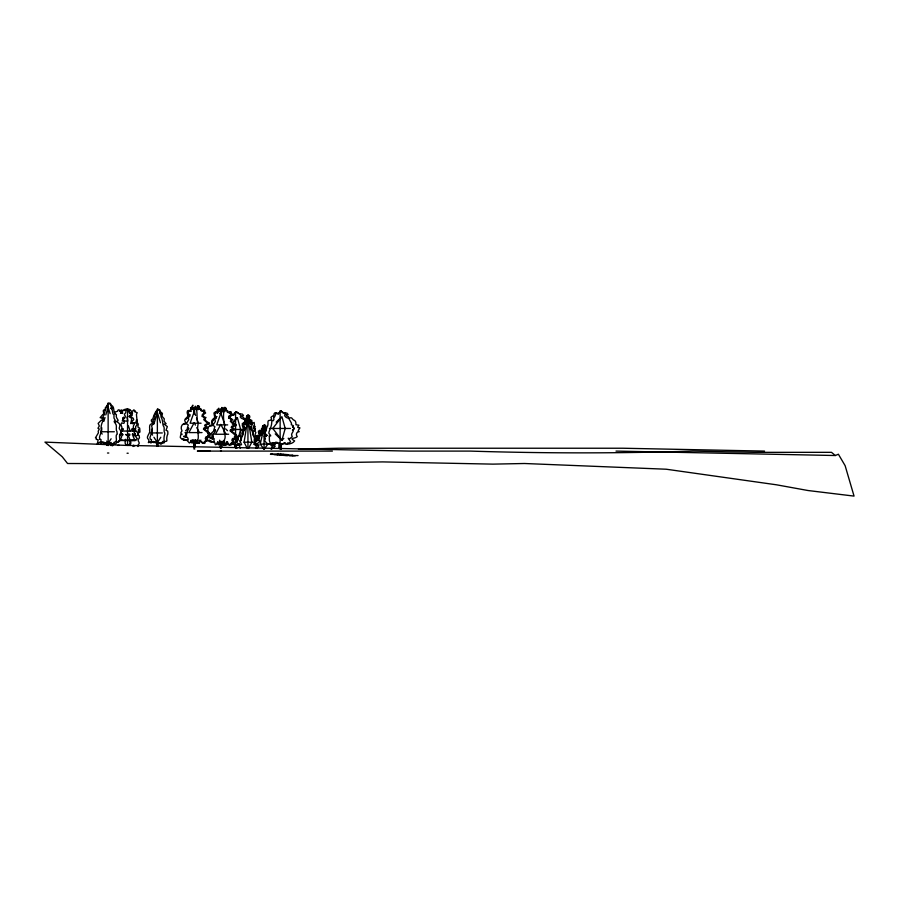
<?xml version="1.0" encoding="UTF-8"?>
<svg xmlns="http://www.w3.org/2000/svg" width="899" height="899" viewBox="0 0 899 899"><rect width="100%" height="100%" fill="white"/><g stroke="black" fill="none" stroke-linecap="round" stroke-linejoin="round"><path stroke-width="1.35" d="M194.15 447.747L194.206 441.443L193.352 441.049M262.463 430.992C260.373 429.913 261.935 427.677 262.991 428.407M266.576 434.711L267.34 435.464M240.179 448.253L239.606 446.23C237.606 443.881 243.168 446.151 241.078 443.544L239.763 440.51L241.292 440.083L240.426 436.296L241.314 436.667C244.876 435.824 240.718 429.205 244.663 429.868L245.438 428.801L243.977 425.766C243.247 421.698 248.607 424.373 245.809 420.451C248.158 421.552 245.258 415.596 247.944 415.889C250.697 415.675 247.562 421.642 250.225 420.507C247.304 423.845 252.641 421.957 251.9 425.766L250.439 428.801L251.214 429.868C255.159 429.205 251.001 435.824 254.563 436.667L255.451 436.296L254.586 440.083L256.114 440.51L254.799 443.544C252.709 446.151 258.271 443.881 256.271 446.23L255.698 448.253M196.701 441.948C199.904 445.511 199.387 441.004 200.915 440.162M236.965 448.253L236.145 446.23C233.819 444.027 242.213 445.623 237.246 443.05C234.909 439.454 238.763 440.892 238.269 438.982C235.167 435.408 240.943 437.442 241.179 433.61C240.505 430.891 239.954 429.733 243.303 429.868L244.393 428.801L242.337 425.766L242.337 423.463L245.213 423.474C244.73 420.71 245.978 420.856 245.989 419.44M256.496 440.993L256.563 439.959L258.058 440.308L259.283 438.071L258.845 435.566L261.485 435.206L260.103 432.588C259.935 429.171 264.609 431.936 261.407 428.924C263.576 429.655 260.968 425.205 264.07 425.677C265.587 425.946 266.205 429.014 265.879 430.722C261.261 433.34 268.037 434.756 266.329 436.262L265.767 436.026C262.227 435.801 266.362 437.734 265.25 439.251L264.531 440.69L265.868 442.151C267.149 444.331 270.678 444.657 272.296 442.847M279.42 447.668L279.252 443.095L278.038 443.465L276.858 442.196L273.206 444.151L271.251 443.701C268.194 441.791 269.958 438.195 269.127 436.004C273.521 436.498 267.666 433.846 268.925 432.217C270.071 428.913 271.082 426.89 271.543 424.418L271.959 420.148L273.094 420.811L273.903 419.698L273.611 416.72L274.611 416.922L276.386 412.708L278.499 413.978L280.679 410.764L283.533 412.742L286.983 413.113L288.096 414.563L286.41 414.799L286.691 415.889L288.253 416.473L289.107 418.159C292.321 417.012 291.568 418.507 293.456 419.912L294.827 420.597C296.344 422.148 295.704 423.665 295.962 424.733L298.918 425.216L297.603 427.194L298.547 427.699C302.693 426.924 295.704 430.969 299.21 431.655C296.524 431.655 295.535 434.667 297.243 436.622C294.782 439.128 288.41 437.386 294.647 440.926C292.714 443.657 288.781 444.443 285.163 444.084C283.601 441.016 283.691 445.117 281.353 443.724L280.893 449.309M220.749 448.196L220.424 442.735M157.64 446.05C157.055 440.566 159.64 443.421 160.348 444.016C160.415 441.858 162.562 443.848 162.404 441.937M193.791 413.956L193.881 413.057L194.049 413.989M220.457 446.747C218.805 431.396 220.547 448.286 217.783 444.117C218.648 440.87 217.019 442.207 216.401 444.511C213.872 445.769 216.445 442.33 213.917 442.555L214.119 438.51L212.479 439.229L213.254 436.577L212.085 436.285L215.558 430.79L215.31 429.711L213.861 429.992L214.872 426.677L212.917 425.283L215.389 421.361L214.771 419.136L216.401 418.114L214.996 414.754L215.333 412.113M279.128 447.668L279.387 443.364L276.33 443.218L275.51 442.196M157.752 446.05C157.078 440.42 160.618 443.443 161.483 444.072C161.573 441.285 164.618 444.657 164.337 441.724M194.42 447.017C193.69 444.983 195.285 435.61 195.128 441.712C194.072 442.117 196.443 444.454 195.813 442.005C195.903 435.712 196.106 448.668 197.87 440.027C199.275 435.127 196.566 430.104 198.095 424.081C196.184 417.81 197.971 410.933 195.634 407.73C195.532 403.988 194.791 407.674 195.42 409.405C194.768 409.539 193.892 405.91 193.476 408.506C189.453 413.326 196.016 398.639 190.802 408.843C189.925 412.45 188.576 408.551 188.397 413.068L189.801 416.428L188.183 417.462L188.79 419.687L186.329 423.609L188.273 425.002L187.262 428.317L188.959 428.43C186.565 431.925 186.385 434.554 185.318 437.071C181.452 436.745 184.789 435.161 186.554 436.948M236.066 448.028L236.381 445.027L238.527 445.05L239.482 443.713M188.06 411.293L188.734 410.427M234.897 446.736L235.044 444.364L233.482 444.466C231.054 441.623 233.144 446.398 229.492 444.511M223.727 412.113C223.368 416.372 223.424 419.294 224.222 423.339C225.739 426.722 223.121 429.812 224.233 432.554C225.604 435.7 225.211 438.723 224.39 439.6C225.132 443.274 221.986 447.252 223.289 441.049M234.617 446.736L234.83 444.364L231.459 443.679M220.491 448.196L220.671 443.117L219.412 442.735M187.25 418.507L187.397 417.428M271.004 449.163L272.408 446.904C272.397 445.41 269.43 446.286 271.903 443.331M220.446 448.196L220.648 443.117L217.592 442.802L217.828 441.769M248.113 415.563C245.775 415.259 247.011 418.069 245.652 419.001C248.686 421.541 241.662 420.283 246.371 421.575L245.281 422.451L245.843 422.856M157.089 446.252L156.392 442.016L154.493 442.555L153.796 441.488L152.246 441.679L150.863 443.05L151.538 439.6L150.403 439.274L149.919 437.768L152.178 430.7L151.403 429.992L152.201 428.16L151.583 425.778L154.257 423.058L152.751 420.968L154.842 418.237L154.527 415.08L155.561 414.495L155.774 412.394L156.134 412.855L157.977 409L160.011 410.146L159.932 411.315L162.461 413.405L162 416.237L164.247 418.754L164.067 421.271L166.135 423.732L163.966 424.07L167.338 426.587L166 430.295L167.697 431.026L167.911 433.217A1.157 1.157 0 0 0 167.843 434.172C167.102 435.082 166.54 437.97 166.821 439.746C167.787 442.42 164.169 440.611 164.438 442.128M264.25 425.441C261.227 427.531 263.474 429.846 261.351 430.981M137.974 446.533L138.086 444.915C141.109 442.488 137.131 441.634 138.356 439.375L139.48 437.813L139.143 435.588L138.086 434.61L138.525 429.239L139.559 432.599L139.963 431.475L139.682 428.115L137.895 427.036L138.266 424.047L137.255 422.575L136.434 414.529L137.187 412.641L135.771 412.27L135.142 410.742L134.468 411.776L133.996 409.764L131.782 411.787L130.951 410.618C128.714 407.775 125.287 409.551 125.759 412.765C121.781 416.023 128.535 414.889 123.185 419.586C125.219 422.811 124.377 424.238 121.792 422.833C119.533 424.969 122.983 426.699 121.68 429.216C126.95 427.452 117.893 432.79 120.781 435.723C123.77 436.644 118.342 438.926 122.331 440.15C123.174 440.072 124.736 441.308 125.399 439.274M256.586 436.566L256.687 435.566L260.407 435.206L258.463 432.588L258.474 430.981L260.339 431.194M156.965 446.252C157.123 443.769 156.28 442.87 154.999 442.139L153.302 442.555L152.931 441.903C151.144 440.499 148.683 443.218 148.346 442.555C149.616 440.105 148.47 439.397 147.593 438.476C146.144 436.566 151.077 432.172 149.571 430.318C150.133 428.475 148.268 424.519 151.942 423.643C154.055 422.114 148.683 421.125 152.92 418.631C154.325 412.821 159.516 402.842 161.078 417.046C163.18 420.676 162.416 423.912 163.236 425.71C165.292 427.89 163.112 430.812 164.82 433.217A1.157 0.82 -90 0 0 164.775 434.172C164.225 435.183 163.91 437.824 164.011 439.465C165.079 442.398 162.112 440.701 162.539 441.937M215.31 412.338C215.457 410.877 217.738 414.405 217.401 410.517C219.21 407.505 218.895 406.932 218.94 411.528M259.867 432.835C258.137 433.003 260.643 435.251 258.665 436.532M247.292 448.41L244.078 442.196L247.944 418.215L249.652 423.541M248.54 418.136C248.012 420.777 250.214 418.215 249.787 420.193M255.721 439.869L257.305 438.071L256.642 436.824M194.678 409.146L193.982 412.045L193.465 408.596L194.566 407.517L197.994 409.539M213.928 419.428L214.535 418.754M267.924 444.095L264.07 449.309L260.216 444.095L264.07 427.306L265.722 430.902M110.588 443.443C110.633 443.78 114.757 444.971 113.825 442.566C114.342 441.78 115.196 442.881 115.51 441.42C117.983 441.881 114.488 434.925 117.342 433.959L117.061 433.228A1.393 0.989 -90 0 1 117.117 432.082C115.151 429.239 117.645 425.811 115.33 423.407C112.072 419.44 116.803 422.182 114.667 419.339C112.869 417.642 115.252 414.675 112.937 413.877C112.397 411.124 111.004 400.291 107.644 404.617C104.262 412.349 109.24 398.01 111.083 405.089C115.679 407.022 111.97 412.427 116.42 414.653C114.982 418.81 120.983 420.653 116.376 421.44L118.027 422.496C120.309 424.159 120.129 425.362 119.252 427.958C118.96 429.306 120.96 429.801 120.837 432.082A1.393 1.393 0 0 0 120.758 433.228L120.859 433.284M228.897 418.338L230.054 417.923L231.335 414.956M264.666 427.25C264.924 428.677 265.868 428.362 266.711 428.643M252.372 423.755L252.338 422.406L250.731 423.901M277.611 454.411L278.061 453.624M190.97 410.978L188.206 410.585L187.34 411.293C186.677 413.282 188.105 417.293 190.363 414.877M102.183 434.093L100.688 431.756L101.868 427.879M103.835 421.406L105.003 417.529M105.79 414.945L108.138 407.191L110.105 413.652M152.572 435.094L151.189 432.947L152.347 429.126M153.898 424.025L157.37 412.562L160.46 422.755M195.982 409.73L196.151 407.82L195.611 408.809M222.581 411.416L222.75 409.494L222.21 410.495M287.275 444.084L287.466 442.993L289.456 442.892L290.534 441.611L288.186 438.251L289.793 438.734L292.231 436.622C290.062 433.363 294.052 432.228 293.074 430.003C296.131 427.194 291.018 428.104 293.434 425.733L291.321 424.733L291.456 423.114L289.815 420.305C288.624 416.833 286.815 419.035 284.769 415.889L284.567 414.799L285.758 414.563L284.972 413.113L282.533 412.742L280.96 410.787L277.993 413.911L275.094 412.686L274.161 413.506C274.982 416.563 269.127 416.327 271.509 418.462C270.914 422.238 268.205 418.777 267.936 421.856L267.981 424.418C267.846 427.755 264.306 428.508 265.992 430.981M240.224 442.196L244.944 427.542M245.798 424.879L247.944 418.215L251.799 442.196L248.585 448.41M249.304 416.731C248.866 414.54 246.292 414.731 246.686 417.72M133.007 446.511L133.58 445.207L134.659 446.028M257.563 445.882C254.102 443.331 260.856 443.308 259.53 440.263L254.484 441.049M212.58 438.364C211.299 439.397 208.366 437.487 211.445 437.757C213.883 439.431 209.029 437.498 212.602 437.768M254.012 440.105L254.608 439.251C257.271 439.735 260.092 436.037 256.226 436.509L255.001 434.914L255.878 432.509L254.631 430.599L255.44 428.565L253.046 428.194M229.773 415.641L228.796 416.383M113.308 443.69L112.386 445.589M183.306 424.463L185.745 424.013M209.894 426.137L212.007 425.823M123.804 417.114L122.275 421.035L127.804 421.035L126.961 417.114M123.657 418.44C123.972 416.17 121.713 418.428 123.208 418.631M218.041 412.315C217.974 413.956 215.344 410.944 214.647 412.967M276.308 454.411L270.397 454.253M283.601 454.703L275.993 454.523M285.657 455.051L280.117 454.748M288.534 454.703L282.893 454.22M295.254 455.804L289.343 455.647M129.894 440.139L132.4 440.589L134.333 438.836L133.074 436.352L134.299 435.723C138.154 433.296 127.748 427.722 133.164 429.216C133.659 428.789 132.692 425.632 134.356 424.373C133.513 421.845 132.018 423.148 130.726 423.62C130.906 421.519 132.602 418.192 130.76 417.484M133.49 423.418C134.299 421.451 138.648 423.89 136.434 425.71C134.187 425.946 137.614 431.498 134.03 428.351L133.164 428.744L133.277 430.059L136.468 431.396L137.805 433.093L138.064 434.992L135.412 436.24L137.311 438.712L134.423 440.589L130.872 440.139M224.222 442.847C221.379 443.589 225.065 445.904 226.424 444.679M258.013 440.488L264.07 427.306L266.149 436.341M134.344 434.655C135.165 431.88 136.266 435.588 134.412 435.228M193.97 447.017C195.398 441.982 191.644 435.633 192.835 442.847C190.655 444.128 190.509 438.667 192.049 441.106M256.968 448.005L258.238 447.073C260.013 443.353 257.597 445.78 256.429 443.87M248.191 415.349C249.742 414.754 250.675 417.72 248.675 418.574C249.506 420.024 250.641 419.383 251.102 420.249L251.787 420.361L251.754 422.227L250.203 423.26L250.439 423.946M223.424 443.409L223.413 444.207M220.322 411.495L220.143 410.27L221.165 409.191L224.593 411.225M229.099 444.679L226.177 444.364M119.443 411.259C120.14 409.91 122.556 413.383 122.725 410.618C124.927 408.36 126.905 409.596 129.467 409.686L129.984 410.394L129.276 411.787L130.906 414.967L128.95 416.417L130.546 417.574M278.409 454.298L273.206 454.411L272.004 453.512M283.286 454.343L277.375 454.197M285.848 455.287L279.937 455.13M292.816 455.22L282.747 455.287L281.679 454.467M298.075 455.568L283.747 455.467M115.477 422.137L115.589 421.496M122.612 428.756L121.163 431.048L135.974 431.048L133.277 428.295M111.116 438.768L108.138 443.432L106.655 441.094M160.809 437.251L157.37 442.645L153.943 437.251M220.064 410.27C222.84 406.719 222.727 414.136 223.739 412.338M231.56 414.102L233.942 414.978L235.549 412.225L236.752 411.776L238.977 413.742L242.427 414.102L243.539 415.563L241.865 415.799L242.134 416.889L243.696 417.462L244.067 418.889L245.73 419.305M182.036 434.015L181.913 434.678M242.865 431.093L243.202 430.599C243.505 429.037 243.011 427.16 243.213 426.306M230.436 412.113L229.93 413.405L231.021 414.754L228.852 416.462L228.593 418.114L231.403 419.136L230.335 421.361L234.617 425.283L231.695 426.351L231.212 427.474C232.526 427.879 234.077 431.16 231.582 429.655L230.481 429.711L230.043 430.79C231.908 432.644 235.954 434.824 235.302 436.745C232.234 435.633 237.83 441.33 233.437 438.465L232.549 438.51L231.875 440.128L232.897 442.555C229.357 442.196 231.448 448.129 227.132 442.904C225.222 440.049 226.728 448.623 221.705 443.859M216.962 416.552C214.209 417.586 210.411 420.215 211.917 423.699A1.517 1.461 -90 0 1 212.164 424.924C208.388 425.047 206.646 429.138 208.613 432.565L208.029 433.352M232.369 424.103L237.37 417.664L240.651 429.464L237.37 441.263L235.695 439.117M253.091 427.991L254.395 426.722L253.9 426.115M124.141 410.618L125.332 409.73M264.317 425.294C268.295 424.699 262.834 429.34 266.531 427.924M125.59 409.618C127.849 408.27 129.377 410.337 129.332 412.765L131.378 412.911L132.299 414.585L132.041 415.743L129.523 416.417L133.119 418.136L133.715 419.586L132.029 421.429L132.445 423.789M223.278 441.409L221.817 441.746L221.57 446.747M253.889 431.003L255.013 430.104L253.821 428.756L254.709 427.486C256.597 425.193 252.574 427.407 254.451 425.216L254.159 422.406L251.203 424.272M128.085 445.443C130.467 444.758 130.793 440.274 128.276 440.027M274.262 442.78L272.959 442.915M253.72 444.061L255.653 442.196L250.506 426.205M185.61 430.778L188.475 428.07M211.254 433.363L215.075 429.744M233.538 421.294L237.37 417.664M276.173 422.114L280.96 417.574M283.837 438.454L281.915 440.263L275.218 433.914M292.456 430.284L294.366 428.463L292.456 426.654M159.842 413.18L160.044 413.821L159.842 413.192M185.666 439.746L184.419 440.15L184.789 439.386A1.618 1.405 -90 0 0 183.418 439.476L182.789 438.993M233.448 414.911C234.965 408.865 243.056 415.563 240.213 416.889C242.033 420.047 244.135 417.698 245 420.912L245.966 421.597M213.591 420.485L212.175 421.148M111.139 445.589L112.004 443.51L112.161 445.499M214.344 441.645L211.018 441.825L211.434 441.139A1.618 1.405 -90 0 0 210.018 441.151L209.253 439.993M122.758 412.899L122.646 413.484M278.544 453.523L278.926 454.467M160.854 413.18L161.303 413.765L160.876 413.192M224.469 411.225C225.301 410.225 221.839 406.989 225.301 407.483C227.38 408.337 224.267 411.169 227.548 410.517L228.132 412.281L229.796 412.708C232.347 410.011 230.234 413.574 232.009 414.158L232.2 414.754C228.515 416.473 229.155 419.091 232.807 419.507C229.414 421.193 234.032 423.968 236.122 424.631L236.021 425.643L232.953 426.351L232.403 427.474C233.931 427.89 235.538 431.183 232.819 429.655L231.594 429.711L231.11 430.79C233.144 432.633 237.729 434.846 236.976 436.745C233.571 435.588 239.763 441.364 234.886 438.465L233.897 438.51L234.021 439.6L233.144 440.128L234.291 442.555L231.504 443.432M220.12 413.405L220.918 412.888L220.952 409.191L222.008 411.079L221.918 407.438L222.896 410.663L225.155 411.079L223.862 408.775L224.84 407.483L225.728 408.551L225.256 410.101L226.863 410.517L227.38 412.281L228.874 412.708L230.2 411.54L230.481 412.338M285.286 442.724C283.657 444.443 278.533 443.814 281.207 449.309M126.804 440.027C124.298 440.274 124.624 444.758 126.995 445.443M198.286 409.539L198.679 408.618L197.443 407.595M219.783 413.72L220.873 413.124L220.615 411.956M220.626 413.237L221.278 410.821L220.693 409.191L218.929 411.225L217.232 409.494L217.468 413.001L215.243 412.236L213.94 412.967L214.681 417.035M226.829 441.825C225.795 443.398 227.649 445.994 223.918 444.556M274.206 442.611L272.891 443.162M835.328 455.523L838.385 454.22L845.127 465.671L854.05 496.102L808.044 490.528L776.534 484.808L666.238 469.222L524.443 463.502L492.944 464.131L382.648 461.906L240.842 464.131L67.549 463.502L62.289 456.816L44.95 442.117L125.624 445.376L409.225 451.096L470.368 451.096A3517.225 3515.551 -89.6 0 0 692.837 451.096L753.98 452.332L831.496 452.332L835.328 455.523L616.006 451.096M271.734 449.028L275.263 446.14L272.498 445.679L275.229 444.398L275.667 442.735M186.621 433.723L186.475 434.79M128.759 445.072C131.704 445.151 130.973 441.061 130.097 440.364M221.469 413.72L220.412 411.843M117.769 445.376L119.297 445.365M129.95 435.06L128.197 434.992L129.793 434.15M188.093 415.349C187.644 418.091 183.07 418.676 185.318 422.024A1.517 1.461 -90 0 1 185.576 423.249C181.8 423.362 180.047 427.463 182.014 430.879L180.913 432.486C181.16 434.093 180.665 434.914 180.384 436.554L180.306 437.532L182.171 439.476A1.618 1.562 -90 0 1 183.688 439.386L183.374 440.173L187.869 440.094M194.645 441.274L194.499 447.747M186.599 435.633L185.475 433.824L186.43 434.487M187.385 440.24L186.307 440.083M188.835 410.585L191.139 411.169M191.172 440.15C189.195 445.207 189.431 442.297 187.318 440.881C190.858 436.037 181.07 436.611 186.543 436.352M121.151 433.959C117.218 434.374 121.916 442.151 118.668 441.139C118.859 444.511 116.713 439.69 116.656 442.814C116.106 442.611 115.982 445.095 113.813 443.589M209.984 450.837L197.342 451.096L332.394 451.096M298.434 449.051L339.148 448.23L622.749 448.23L764.555 451.096M110.116 443.185L108.858 443.555L108.667 444.87M196.937 423.204L190.116 423.204L194.263 411.585L195.611 415.462M201.073 423.204L198.308 423.204L196.51 418.046M223.536 424.89L216.715 424.89L220.862 413.259L224.896 424.89L227.672 424.89M269.464 428.463L290.444 428.463M230.964 429.464L243.269 429.464M100.688 431.756L114.353 431.756M185.003 432.588L187.588 432.588M202.039 432.588L188.88 432.588L194.195 422.654L195.488 425.137M151.189 432.947L162.314 432.947M211.591 434.262L214.187 434.262M228.627 434.262L215.479 434.262L220.794 424.328L225.975 434.262M119.028 440.499L135.974 440.499M244.078 442.196L255.653 442.196M260.216 444.095L271.79 444.095M193.892 448.961L194.847 448.961M220.491 450.635L221.446 450.635M107.487 453.017L108.801 453.017M127.051 453.231L128.22 453.231M262.957 425.901L262.811 426.958M285.522 455.4L286.219 455.647M280.982 455.006L281.488 455.4M271.015 453.635L271.947 454.523M214.468 441.78L209.883 441.825L210.355 441.139A1.618 1.562 -90 0 0 208.77 441.151L206.905 439.218L207.669 437.352L207.163 436.408M195.375 440.128L194.78 447.017L194.971 443.14M231.571 414.596L233.01 414.99M255.574 440.061L256.384 440.915M292.164 455.422L292.872 455.692M286.916 455.063L287.624 455.332M279.803 454.782L274.217 454.591M223.514 440.813L224.267 442.128M191.206 441.049L194.072 441.443L193.824 447.747L194.139 441.971L192.813 441.061M186.509 418.99L185.576 419.462M227.503 441.836L227.852 442.904M225.57 428.845L227.469 430.655M234.493 438.543L236.403 440.353M228.245 443.499L228.84 444.095M201.657 441.814C207.309 446.174 203.118 440.285 207.691 440.881L206.545 438.442L207.422 437.925L207.298 436.835L208.287 436.779C213.175 439.69 206.984 433.914 210.377 435.06C211.141 433.161 206.545 430.947 204.511 429.115L204.994 428.025L206.219 427.98C208.939 429.508 207.332 426.216 205.804 425.789L206.354 424.676L209.422 423.968L209.523 422.957C206.826 422.159 203.432 419.462 206.028 417.462C201.814 417.743 202.556 414.338 205.601 413.068L205.41 412.484C203.725 411.899 205.86 408.326 203.208 411.034L201.533 410.596L200.949 408.843C197.668 409.494 200.78 406.663 198.713 405.809C194.353 405 201.522 413.237 195.24 407.708C192.633 407.056 195.218 414.821 193.723 409.82M194.701 411.731L193.555 409.146L194.6 407.517L194.712 408.674M246.854 419.799L246.337 419.215M286.714 455.242L287.343 455.647M277.184 454.366L277.802 454.782M212.838 435.532C210.748 434.565 213.681 439.128 213.074 436.464M110.948 442.364L112.645 445.724M122.579 411.158C121.691 408.854 120.275 410.225 120.354 411.866C120.657 410.618 118.286 408.652 117.769 410.596C118.353 412.281 112.993 410.865 114.814 413.843M192.083 409.348L190.633 407.82L190.959 409.73M192.307 409.348L191.004 407.82L191.015 409.202M245.146 423.901L243.539 422.406L243.505 423.755M251.596 424.114L250.27 421.597M223.166 442.05C222.267 441.285 219.592 444.859 221.075 448.196M212.288 422.699L212.838 423.699M196.791 427.621L199.376 432.588M219.142 411.528L217.603 409.494L218.052 411.753M197.331 439.69L196.746 442.847L199.477 443.083L198.994 440.959L199.623 440.15L200.533 441.229C204.86 446.455 202.758 440.521 206.298 440.881L205.275 438.442L205.95 436.835L206.837 436.779C211.231 439.645 205.635 433.947 208.714 435.06C209.355 433.149 205.309 430.969 203.455 429.115L203.882 428.025L204.983 427.98C207.478 429.486 205.927 426.205 204.612 425.789L205.107 424.676L208.017 423.609L203.747 419.687L204.815 417.462L201.994 416.428L202.264 414.776L204.253 412.484C202.646 411.877 204.59 408.348 202.275 411.034L200.78 410.596L200.263 408.843C197.904 409.73 198.87 402.999 197.319 407.427M259.631 431.183L259.676 430.239L261.058 431.014M188.217 414.889L188.071 412.349M128.343 425.811L130.175 431.048M127.883 433.947L130.175 440.499M220.154 410.821L220.379 411.495M193.678 409.348L193.296 407.82L193.375 409.73M263.317 425.665L264.677 425.025L265.34 426.62M255.721 444.432L255.855 445.129M219.974 411.416L219.884 409.494L220.345 411.528M108.509 444.87C108.667 442.342 111.532 443.488 110.982 445.499M221.648 446.747C220.547 438.218 224.222 443.297 221.682 444.556C222.109 439.42 220.761 440.813 221.075 446.747M283.129 454.737L283.264 455.4M280.702 453.523L280.702 454.467M280.128 410.764L280.128 449.309M264.07 425.025L264.07 449.163M247.944 414.967L247.944 448.253M235.572 411.753L235.572 435.476M235.572 436.363L235.572 438.285M235.572 439.117L235.572 448.028M157.37 409L157.37 446.252M127.546 408.854L127.546 445.443M108.138 402.898L108.138 445.589M136.581 419.923C134.749 424.44 138.165 419.99 136.581 419.923M99.733 439.094L101.104 439.768L100.43 444.027L101.958 442.274L103.823 442.05L104.677 443.331L106.116 442.836C107.925 442.522 106.116 445.421 107.925 445.252C105.239 445.578 107.768 442.375 105.284 442.836L103.239 443.331L102.037 442.05L99.396 442.274L97.238 444.027L98.193 439.768L96.249 439.386L96.328 438.218L95.44 437.847L98.441 432.767L98.193 431.205L99.295 429.048L97.946 428.272L99.328 425.991L98.16 423.395L101.014 420.518L102.7 420.159L101.688 417.934L100.137 417.675L102.778 414.506C105.307 414.113 102.014 410.764 103.857 409.933C105.835 410.607 105.273 405.663 105.7 407.55C106.914 406.775 104.07 412.585 104.351 414.506L102.486 417.675L103.576 417.934L103.947 419.148C102.655 421.519 100.991 424.103 101.048 428.385C103.554 430.52 98.193 436.127 99.733 439.094M132.524 413.135L131.524 413.001L132.524 413.135M122.826 434.824C121.489 436.453 122.039 431.306 122.826 434.824M121.904 413.001L120.511 413.259L121.904 413.001M128.018 434.858C129.726 436.229 129.681 432.868 128.018 434.858M132.501 434.026C131.996 437.577 134.165 432.127 132.501 434.026M110.914 408.157L111.487 408.652L110.914 408.157M125.624 434.52L127.085 434.992L125.624 434.52M112.072 408.157L112.993 408.404L112.072 408.157M285.208 428.463L281.915 440.263L272.757 428.463L281.915 416.664L285.208 428.463"/></g></svg>
